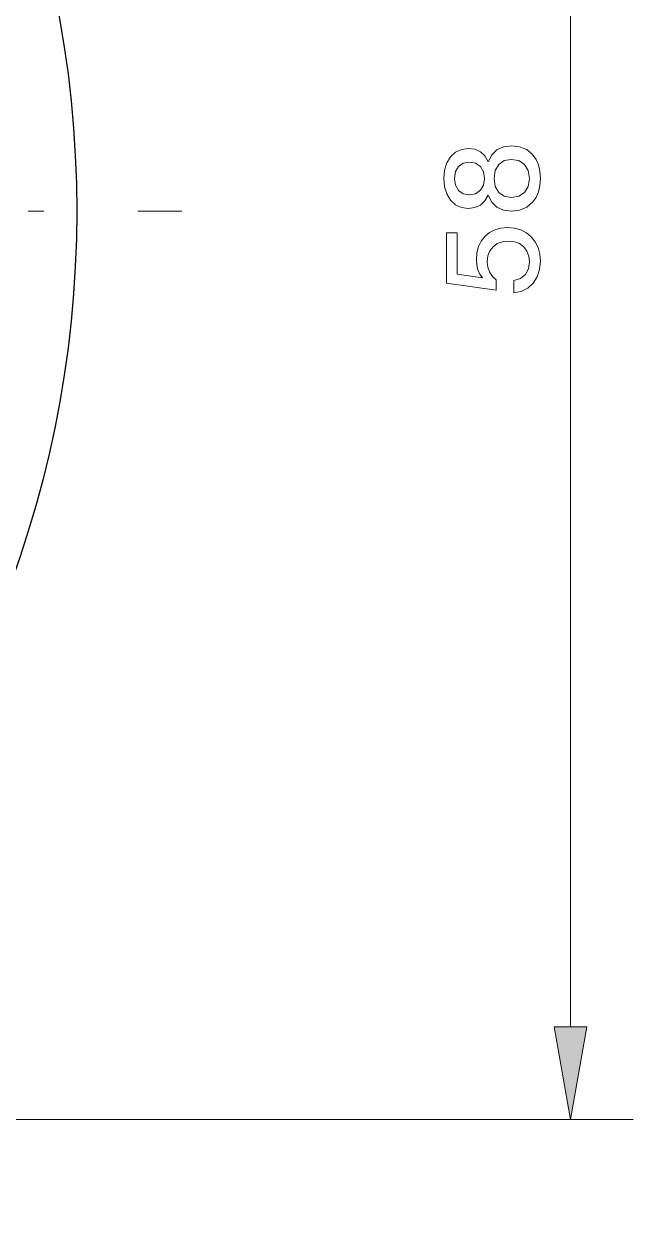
# Model space of a CAD drawing. Extents: x 0 to 297, y 0 to 420.
# Drawn here: x 133.31 to 152.75, y 36.94 to 75.01 of the extents above; entities that cross this region are included whole.
import ezdxf

# ---------------------------------------------------------------- set-up
doc = ezdxf.new("R2010")
doc.units = 0
doc.linetypes.add('DASHDOT', pattern=[18.5, 12, -3, 0.5, -3])

msp = doc.modelspace()

# ---------------------------------------------------------------- linework, layer by layer
at = {"lineweight": 13}
for p, q in [((150.748, 43.011), (150.748, 95.055)), ((100.315, 40.057), (152.748, 40.057))]:
    msp.add_line(p, q, dxfattribs=at)
at = {"linetype": 'DASHDOT', "lineweight": 13}
msp.add_line((62.947, 69.033), (138.351, 69.033), dxfattribs=at)
at = {"lineweight": 13}
for points in [[(148.125, 69.54), (148.017, 69.356), (147.876, 69.224), (147.7, 69.145), (147.488, 69.119), (147.27, 69.149), (147.082, 69.237), (146.922, 69.384), (146.802, 69.579), (146.729, 69.81), (146.705, 70.077), (146.729, 70.344), (146.802, 70.575), (146.922, 70.769), (147.082, 70.915), (147.27, 71.003), (147.488, 71.032), (147.701, 71.006), (147.878, 70.928), (148.019, 70.796), (148.125, 70.609), (148.241, 70.831), (148.404, 70.99), (148.613, 71.087), (148.865, 71.119), (149.128, 71.088), (149.353, 70.993), (149.54, 70.836), (149.65, 70.683), (149.729, 70.505), (149.776, 70.302), (149.792, 70.074), (149.776, 69.847), (149.729, 69.644), (149.65, 69.466), (149.54, 69.313), (149.353, 69.157), (149.128, 69.063), (148.865, 69.032), (148.613, 69.064), (148.404, 69.161), (148.241, 69.32)], [(147.524, 69.554), (147.721, 69.589), (147.876, 69.696), (147.976, 69.862), (148.009, 70.074), (147.976, 70.289), (147.876, 70.455), (147.721, 70.562), (147.524, 70.597), (147.328, 70.563), (147.178, 70.458), (147.084, 70.292), (147.053, 70.074), (147.084, 69.858), (147.178, 69.693), (147.328, 69.589)], [(148.859, 69.467), (149.101, 69.508), (149.287, 69.63), (149.405, 69.823), (149.444, 70.074), (149.405, 70.328), (149.287, 70.521), (149.101, 70.643), (148.859, 70.684), (148.633, 70.644), (148.46, 70.522), (148.35, 70.329), (148.314, 70.074), (148.35, 69.822), (148.46, 69.629), (148.633, 69.508)], [(148.941, 66.423), (148.941, 66.815), (149.152, 66.881), (149.311, 67.008), (149.411, 67.188), (149.444, 67.412), (149.424, 67.599), (149.362, 67.759), (149.259, 67.894), (149.123, 67.995), (148.96, 68.055), (148.772, 68.076), (148.579, 68.056), (148.415, 67.996), (148.279, 67.896), (148.178, 67.762), (148.117, 67.601), (148.096, 67.412), (148.114, 67.246), (148.167, 67.094), (148.254, 66.96), (148.375, 66.844), (148.375, 66.51), (146.792, 66.739), (146.792, 68.336), (147.14, 68.336), (147.14, 67.024), (147.943, 66.905), (147.86, 67.023), (147.798, 67.16), (147.761, 67.314), (147.748, 67.481), (147.766, 67.702), (147.817, 67.9), (147.902, 68.075), (148.022, 68.228), (148.169, 68.351), (148.337, 68.44), (148.527, 68.493), (148.738, 68.51), (148.962, 68.492), (149.164, 68.436), (149.343, 68.343), (149.5, 68.213), (149.628, 68.052), (149.719, 67.87), (149.774, 67.664), (149.792, 67.436), (149.766, 67.17), (149.688, 66.936), (149.558, 66.734), (149.385, 66.575), (149.18, 66.472)], [(150.228, 43.011), (150.748, 40.057), (151.269, 43.011)]]:
    msp.add_lwpolyline(points, close=True, dxfattribs=at)
at = {"lineweight": 30}
msp.add_circle((100.649, 69.033), 34.35, dxfattribs=at)
at = {"lineweight": 13}
msp.add_solid([(150.228, 43.011), (150.748, 40.057), (150.228, 43.011), (151.269, 43.011)], dxfattribs=at)

doc.saveas('drawing.dxf')
